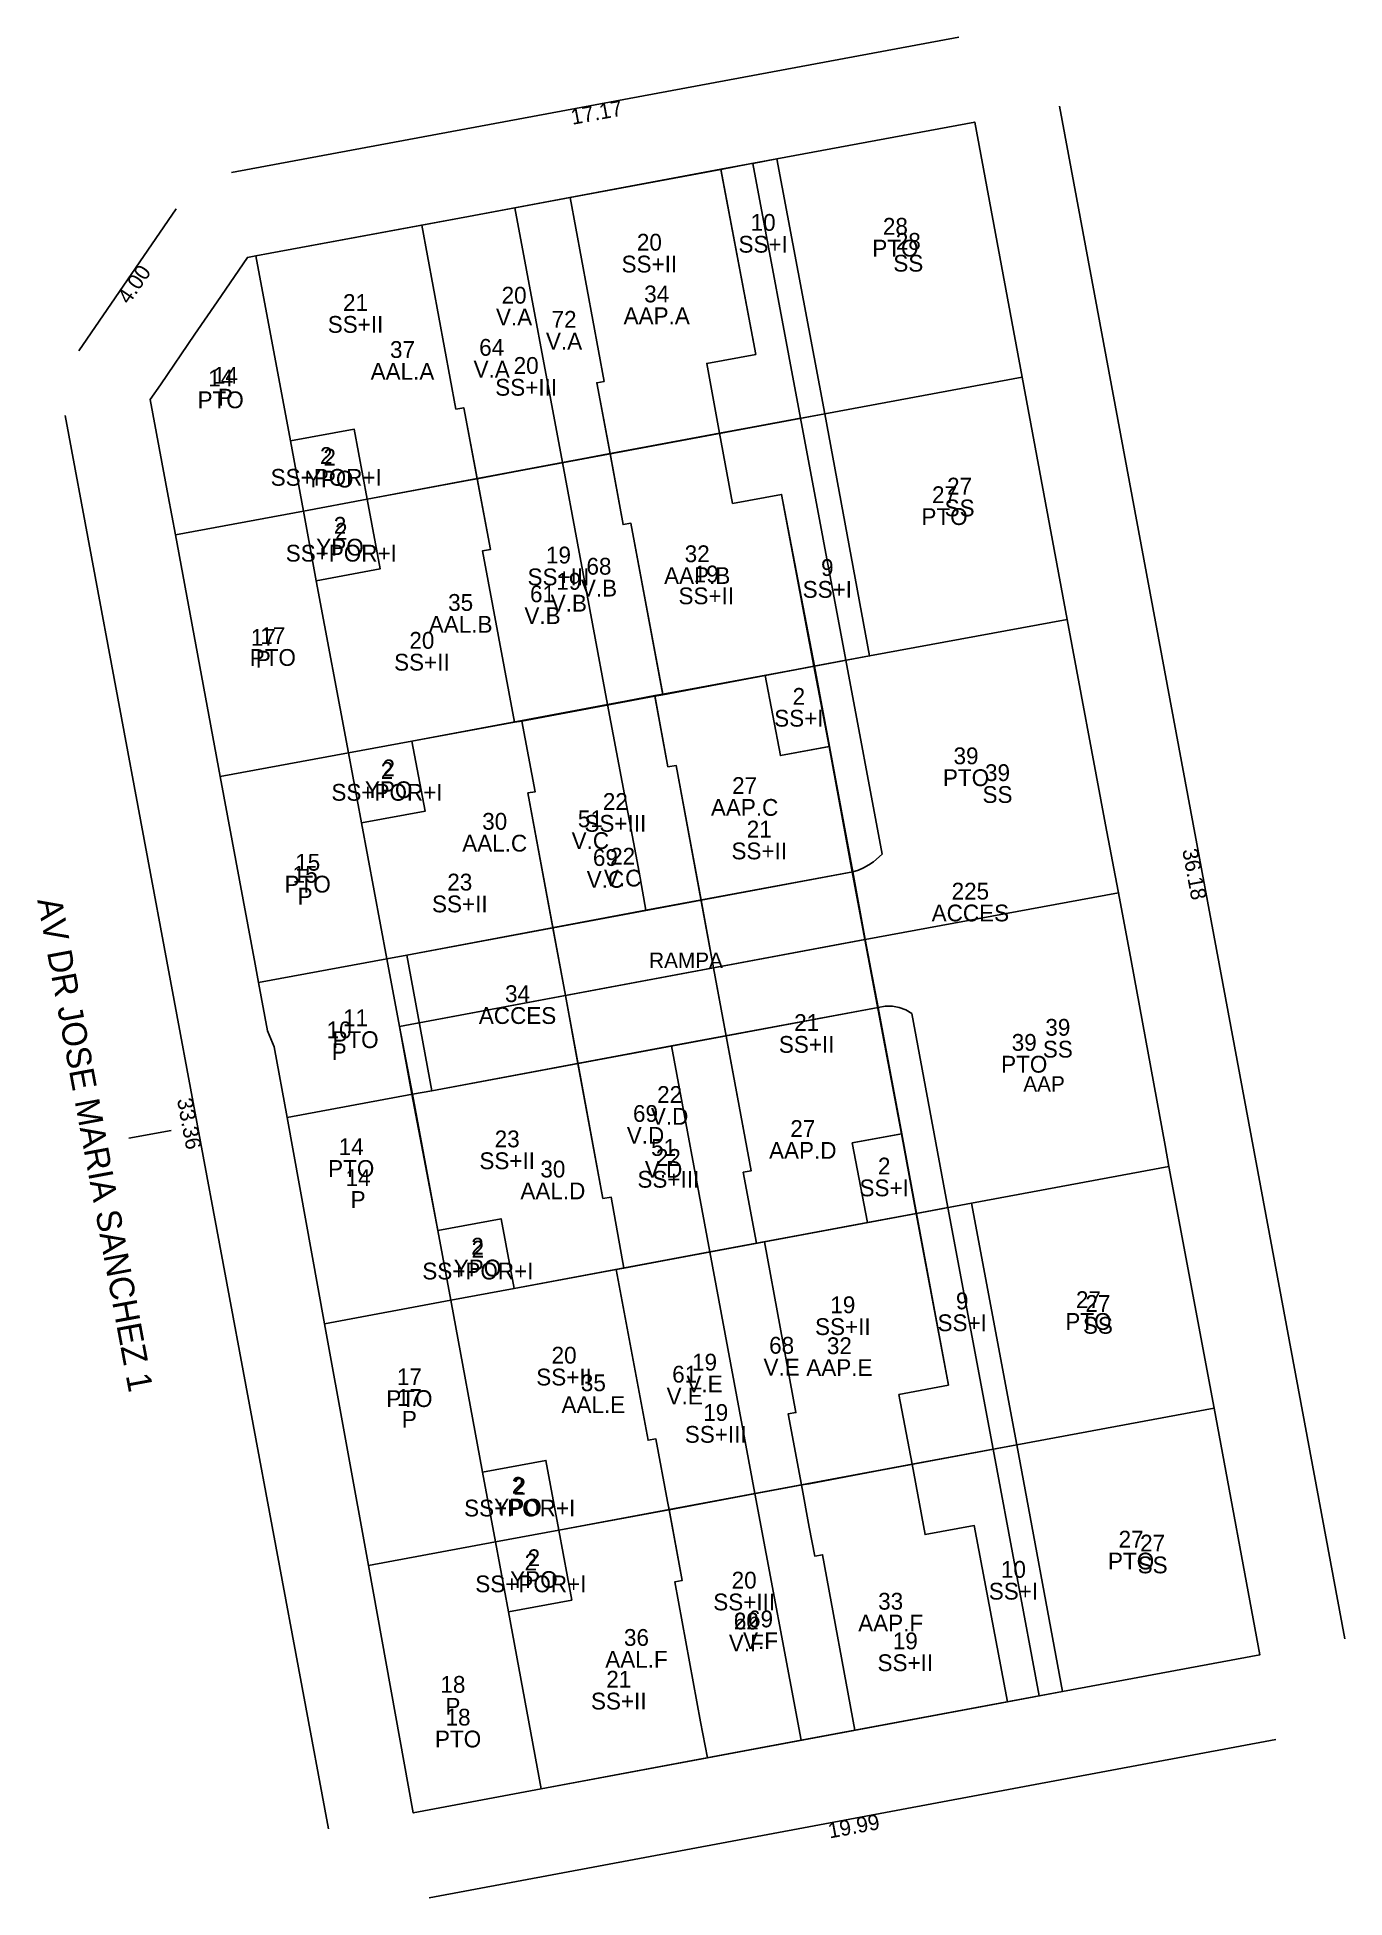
# Model space of a CAD drawing. Header units: metres. Extents: x 600097.8 to 600128.2, y 4315636.7 to 4315679.9.
import ezdxf
from ezdxf.enums import TextEntityAlignment as Align

# ---------------------------------------------------------------- set-up
doc = ezdxf.new("R2010")
doc.units = ezdxf.units.M

msp = doc.modelspace()

# ---------------------------------------------------------------- linework, layer by layer
at = {"layer": 'PG-CO'}
for p, q in [((600102.33, 4315676.73), (600119.21, 4315679.87)), ((600121.55, 4315678.27), (600128.17, 4315642.7)), ((600098.79, 4315672.59), (600101.05, 4315675.89)), ((600098.47, 4315671.09), (600104.58, 4315638.29)), ((600106.92, 4315636.69), (600126.57, 4315640.36))]:
    msp.add_line(p, q, dxfattribs=at)
at = {"layer": 'PG-LF'}
msp.add_line((600100.93, 4315654.5), (600099.95, 4315654.32), dxfattribs=at)
at = {"layer": 'PG-LI'}
for points in [[(600114.99, 4315677.05), (600116.1, 4315671.13)], [(600113.69, 4315676.8), (600114.5, 4315672.51), (600113.36, 4315672.3), (600113.66, 4315670.68)], [(600111.12, 4315670.2), (600110.81, 4315671.85), (600110.98, 4315671.88), (600110.19, 4315676.15)], [(600106.75, 4315675.51), (600107.54, 4315671.24), (600107.72, 4315671.27), (600108.03, 4315669.63)], [(600103.7, 4315670.5), (600102.9, 4315674.8)], [(600116.1, 4315671.13), (600120.68, 4315671.98)], [(600116.1, 4315671.13), (600113.66, 4315670.68)], [(600117.14, 4315665.51), (600116.1, 4315671.13)], [(600103.7, 4315670.5), (600105.18, 4315670.77), (600105.48, 4315669.15)], [(600104, 4315668.87), (600103.7, 4315670.5)], [(600113.66, 4315670.68), (600111.12, 4315670.2)], [(600113.66, 4315670.68), (600113.96, 4315669.05), (600115.1, 4315669.26), (600115.86, 4315665.27)], [(600111.12, 4315670.2), (600108.03, 4315669.63)], [(600112.34, 4315664.61), (600111.6, 4315668.59), (600111.42, 4315668.56), (600111.12, 4315670.2)], [(600108.03, 4315669.63), (600105.48, 4315669.15)], [(600108.03, 4315669.63), (600108.34, 4315667.98), (600108.16, 4315667.95), (600108.9, 4315663.97)], [(600105.48, 4315669.15), (600104, 4315668.87)], [(600105.48, 4315669.15), (600105.78, 4315667.53), (600104.3, 4315667.25)], [(600104, 4315668.87), (600101.03, 4315668.32)], [(600104.3, 4315667.25), (600104, 4315668.87)], [(600104.3, 4315667.25), (600105.05, 4315663.26)], [(600117.14, 4315665.51), (600121.73, 4315666.36)], [(600114.72, 4315665.06), (600115.86, 4315665.27)], [(600115.86, 4315665.27), (600117.14, 4315665.51)], [(600115.86, 4315665.27), (600116.21, 4315663.41)], [(600112.34, 4315664.61), (600114.72, 4315665.06)], [(600116.21, 4315663.41), (600115.07, 4315663.2), (600114.72, 4315665.06)], [(600109.07, 4315664), (600112.16, 4315664.58)], [(600112.16, 4315664.58), (600112.34, 4315664.61)], [(600113.52, 4315658.27), (600113.23, 4315659.84), (600112.65, 4315662.97), (600112.46, 4315662.94), (600112.16, 4315664.58)], [(600106.52, 4315663.53), (600108.9, 4315663.97)], [(600108.9, 4315663.97), (600109.07, 4315664)], [(600109.07, 4315664), (600109.38, 4315662.36), (600109.21, 4315662.33), (600109.79, 4315659.2), (600110.08, 4315657.63)], [(600102.07, 4315662.71), (600105.05, 4315663.26)], [(600105.05, 4315663.26), (600106.52, 4315663.53)], [(600105.05, 4315663.26), (600105.35, 4315661.64)], [(600105.35, 4315661.64), (600106.83, 4315661.91), (600106.52, 4315663.53)], [(600116.21, 4315663.41), (600116.75, 4315660.5), (600117.04, 4315658.93)], [(600105.94, 4315658.48), (600105.35, 4315661.64)], [(600117.04, 4315658.93), (600122.92, 4315660.01)], [(600117.04, 4315658.93), (600113.52, 4315658.27)], [(600117.89, 4315654.42), (600117.34, 4315657.35), (600117.04, 4315658.93)], [(600102.96, 4315657.93), (600105.94, 4315658.48)], [(600105.94, 4315658.48), (600106.23, 4315656.91)], [(600110.08, 4315657.63), (600113.52, 4315658.27)], [(600113.52, 4315658.27), (600113.81, 4315656.69), (600114.39, 4315653.56), (600114.21, 4315653.53), (600114.52, 4315651.88)], [(600106.23, 4315656.91), (600110.08, 4315657.63)], [(600110.08, 4315657.63), (600110.37, 4315656.05), (600110.95, 4315652.92), (600111.14, 4315652.95), (600111.44, 4315651.3)], [(600106.23, 4315656.91), (600106.53, 4315655.34)], [(600106.53, 4315655.34), (600103.62, 4315654.8)], [(600106.53, 4315655.34), (600107.12, 4315652.18)], [(600117.09, 4315652.36), (600116.74, 4315654.21), (600117.89, 4315654.42)], [(600118.23, 4315652.57), (600117.89, 4315654.42)], [(600119.51, 4315652.81), (600124.09, 4315653.66)], [(600118.23, 4315652.57), (600119.51, 4315652.81)], [(600119.51, 4315652.81), (600120.56, 4315647.2)], [(600107.12, 4315652.18), (600108.59, 4315652.45), (600108.89, 4315650.83)], [(600114.7, 4315651.91), (600117.09, 4315652.36)], [(600117.09, 4315652.36), (600118.23, 4315652.57)], [(600118.13, 4315646.75), (600117.82, 4315648.37), (600118.97, 4315648.59), (600118.23, 4315652.57)], [(600107.12, 4315652.18), (600107.42, 4315650.56)], [(600111.44, 4315651.3), (600114.52, 4315651.88)], [(600114.52, 4315651.88), (600114.7, 4315651.91)], [(600115.56, 4315646.27), (600115.25, 4315647.92), (600115.43, 4315647.95), (600114.7, 4315651.91)], [(600108.89, 4315650.83), (600111.26, 4315651.27)], [(600111.26, 4315651.27), (600111.44, 4315651.3)], [(600111.26, 4315651.27), (600112, 4315647.31), (600112.18, 4315647.34), (600112.45, 4315645.89), (600112.49, 4315645.7)], [(600107.42, 4315650.56), (600108.89, 4315650.83)], [(600107.42, 4315650.56), (600104.49, 4315650.01)], [(600108.16, 4315646.57), (600107.42, 4315650.56)], [(600120.56, 4315647.2), (600125.14, 4315648.05)], [(600120.56, 4315647.2), (600118.13, 4315646.75)], [(600121.62, 4315641.48), (600120.56, 4315647.2)], [(600108.16, 4315646.57), (600109.63, 4315646.84), (600109.93, 4315645.22)], [(600118.13, 4315646.75), (600115.56, 4315646.27)], [(600120.34, 4315641.24), (600119.57, 4315645.33), (600118.43, 4315645.12), (600118.13, 4315646.75)], [(600108.46, 4315644.95), (600108.16, 4315646.57)], [(600115.56, 4315646.27), (600112.49, 4315645.7)], [(600116.8, 4315640.58), (600116.05, 4315644.65), (600115.87, 4315644.62), (600115.74, 4315645.29), (600115.56, 4315646.27)], [(600112.49, 4315645.7), (600109.93, 4315645.22)], [(600112.49, 4315645.7), (600112.79, 4315644.05), (600112.62, 4315644.02), (600113.22, 4315640.77), (600113.38, 4315639.94)], [(600109.93, 4315645.22), (600108.46, 4315644.95)], [(600109.93, 4315645.22), (600110.23, 4315643.6), (600108.76, 4315643.33)], [(600108.46, 4315644.95), (600105.51, 4315644.4)], [(600108.76, 4315643.33), (600108.46, 4315644.95)], [(600109.52, 4315639.22), (600108.76, 4315643.33)]]:
    msp.add_lwpolyline(points, dxfattribs=at)
at = {"layer": 'PG-LP'}
for points in [[(600120.68, 4315671.98), (600119.58, 4315677.9), (600114.99, 4315677.05)], [(600114.99, 4315677.05), (600114.36, 4315676.93), (600113.69, 4315676.8)], [(600113.69, 4315676.8), (600110.19, 4315676.15)], [(600110.19, 4315676.15), (600107.83, 4315675.71), (600106.75, 4315675.51)], [(600106.75, 4315675.51), (600103.23, 4315674.86), (600102.9, 4315674.8)], [(600102.9, 4315674.8), (600102.7, 4315674.76), (600102, 4315673.73), (600101.48, 4315672.98), (600100.68, 4315671.8), (600100.44, 4315671.46), (600100.86, 4315669.22), (600101.03, 4315668.32)], [(600121.73, 4315666.36), (600120.68, 4315671.98)], [(600101.03, 4315668.32), (600102.07, 4315662.71)], [(600122.92, 4315660.01), (600122.91, 4315660.05), (600122.62, 4315661.59), (600121.73, 4315666.36)], [(600102.07, 4315662.71), (600102.88, 4315658.36), (600102.96, 4315657.93)], [(600124.09, 4315653.66), (600124, 4315654.15), (600123.21, 4315658.44), (600122.92, 4315660.01)], [(600102.96, 4315657.93), (600103.17, 4315656.81), (600103.32, 4315656.44), (600103.62, 4315654.8)], [(600103.62, 4315654.8), (600104.49, 4315650.01)], [(600125.14, 4315648.05), (600124.09, 4315653.66)], [(600104.49, 4315650.01), (600105.51, 4315644.4)], [(600121.62, 4315641.48), (600126.2, 4315642.33), (600125.14, 4315648.05)], [(600105.51, 4315644.4), (600106.55, 4315638.66), (600109.52, 4315639.22)], [(600116.8, 4315640.58), (600120.34, 4315641.24)], [(600120.34, 4315641.24), (600121.62, 4315641.48)], [(600113.38, 4315639.94), (600116.8, 4315640.58)], [(600109.52, 4315639.22), (600113.38, 4315639.94)]]:
    msp.add_lwpolyline(points, dxfattribs=at)
at = {"layer": 'PS1-LI'}
for points in [[(600114.99, 4315677.05), (600116.1, 4315671.13)], [(600103.7, 4315670.5), (600102.9, 4315674.8)], [(600116.1, 4315671.13), (600120.68, 4315671.98)], [(600105.48, 4315669.15), (600116.1, 4315671.13)], [(600116.1, 4315671.13), (600117.14, 4315665.51)], [(600105.48, 4315669.15), (600105.18, 4315670.77), (600103.7, 4315670.5)], [(600103.7, 4315670.5), (600104, 4315668.87)], [(600104, 4315668.87), (600105.48, 4315669.15)], [(600104.3, 4315667.25), (600105.78, 4315667.53), (600105.48, 4315669.15)], [(600104, 4315668.87), (600101.03, 4315668.32)], [(600104.3, 4315667.25), (600104, 4315668.87)], [(600105.05, 4315663.26), (600104.3, 4315667.25)], [(600117.14, 4315665.51), (600121.73, 4315666.36)], [(600106.52, 4315663.53), (600115.86, 4315665.27)], [(600115.86, 4315665.27), (600117.14, 4315665.51)], [(600116.75, 4315660.5), (600115.86, 4315665.27)], [(600105.05, 4315663.26), (600102.07, 4315662.71)], [(600106.52, 4315663.53), (600105.05, 4315663.26)], [(600105.35, 4315661.64), (600105.05, 4315663.26)], [(600105.35, 4315661.64), (600106.83, 4315661.91), (600106.52, 4315663.53)], [(600105.94, 4315658.48), (600105.35, 4315661.64)], [(600106.4, 4315658.57), (600116.75, 4315660.5)], [(600117.04, 4315658.93), (600116.75, 4315660.5)], [(600122.92, 4315660.01), (600117.04, 4315658.93)], [(600117.34, 4315657.35), (600117.04, 4315658.93)], [(600102.96, 4315657.93), (600105.94, 4315658.48)], [(600105.94, 4315658.48), (600106.4, 4315658.57)], [(600106.4, 4315658.57), (600106.98, 4315655.42)], [(600106.98, 4315655.42), (600117.34, 4315657.35)], [(600117.34, 4315657.35), (600118.23, 4315652.57)], [(600106.53, 4315655.34), (600103.62, 4315654.8)], [(600106.98, 4315655.42), (600106.53, 4315655.34)], [(600107.12, 4315652.18), (600106.53, 4315655.34)], [(600119.51, 4315652.81), (600124.09, 4315653.66)], [(600118.23, 4315652.57), (600119.51, 4315652.81)], [(600120.56, 4315647.2), (600119.51, 4315652.81)], [(600107.12, 4315652.18), (600108.59, 4315652.45), (600108.89, 4315650.83)], [(600108.89, 4315650.83), (600118.23, 4315652.57)], [(600107.42, 4315650.56), (600107.12, 4315652.18)], [(600107.42, 4315650.56), (600108.89, 4315650.83)], [(600104.49, 4315650.01), (600107.42, 4315650.56)], [(600108.16, 4315646.57), (600107.42, 4315650.56)], [(600120.56, 4315647.2), (600125.14, 4315648.05)], [(600109.93, 4315645.22), (600120.56, 4315647.2)], [(600121.62, 4315641.48), (600120.56, 4315647.2)], [(600108.16, 4315646.57), (600109.63, 4315646.84), (600109.93, 4315645.22)], [(600108.46, 4315644.95), (600108.16, 4315646.57)], [(600108.46, 4315644.95), (600109.93, 4315645.22)], [(600109.93, 4315645.22), (600110.23, 4315643.6), (600108.76, 4315643.33)], [(600105.51, 4315644.4), (600108.46, 4315644.95)], [(600108.76, 4315643.33), (600108.46, 4315644.95)], [(600109.52, 4315639.22), (600108.76, 4315643.33)]]:
    msp.add_lwpolyline(points, dxfattribs=at)
at = {"layer": 'PS1-LP'}
for points in [[(600120.68, 4315671.98), (600119.58, 4315677.9), (600114.99, 4315677.05)], [(600114.99, 4315677.05), (600114.36, 4315676.93), (600107.83, 4315675.71), (600103.23, 4315674.86), (600102.9, 4315674.8)], [(600102.9, 4315674.8), (600102.7, 4315674.76), (600102, 4315673.73), (600101.48, 4315672.98), (600100.68, 4315671.8), (600100.44, 4315671.46), (600100.86, 4315669.22), (600101.03, 4315668.32)], [(600121.73, 4315666.36), (600120.68, 4315671.98)], [(600101.03, 4315668.32), (600102.07, 4315662.71)], [(600122.92, 4315660.01), (600122.91, 4315660.05), (600122.62, 4315661.59), (600121.73, 4315666.36)], [(600102.07, 4315662.71), (600102.88, 4315658.36), (600102.96, 4315657.93)], [(600124.09, 4315653.66), (600124, 4315654.15), (600123.21, 4315658.44), (600122.92, 4315660.01)], [(600102.96, 4315657.93), (600103.17, 4315656.81), (600103.32, 4315656.44), (600103.62, 4315654.8)], [(600103.62, 4315654.8), (600104.49, 4315650.01)], [(600125.14, 4315648.05), (600124.09, 4315653.66)], [(600104.49, 4315650.01), (600105.51, 4315644.4)], [(600121.62, 4315641.48), (600126.2, 4315642.33), (600125.14, 4315648.05)], [(600105.51, 4315644.4), (600106.55, 4315638.66), (600109.52, 4315639.22)], [(600109.52, 4315639.22), (600121.62, 4315641.48)]]:
    msp.add_lwpolyline(points, dxfattribs=at)
at = {"layer": 'PS2-LI'}
for points in [[(600115.54, 4315671.03), (600114.43, 4315676.94)], [(600108.91, 4315675.91), (600110.01, 4315670)], [(600110.01, 4315670), (600115.54, 4315671.03)], [(600115.54, 4315671.03), (600116.59, 4315665.41)], [(600104, 4315668.87), (600105.48, 4315669.15), (600110.01, 4315670)], [(600110.01, 4315670), (600111.06, 4315664.38)], [(600111.06, 4315664.38), (600115.86, 4315665.27), (600116.59, 4315665.41)], [(600116.59, 4315665.41), (600117.43, 4315660.91), (600117.23, 4315660.73), (600117.12, 4315660.66), (600117, 4315660.59), (600116.88, 4315660.54), (600116.75, 4315660.5), (600111.95, 4315659.61)], [(600111.06, 4315664.38), (600106.52, 4315663.53), (600105.05, 4315663.26)], [(600111.95, 4315659.61), (600111.79, 4315660.49), (600111.06, 4315664.38)], [(600111.95, 4315659.61), (600106.4, 4315658.57)], [(600112.54, 4315656.46), (600117.34, 4315657.35), (600117.5, 4315657.38), (600117.67, 4315657.38), (600117.83, 4315657.35), (600117.98, 4315657.3), (600118.12, 4315657.21), (600118.96, 4315652.71)], [(600106.98, 4315655.42), (600112.54, 4315656.46)], [(600112.54, 4315656.46), (600113.43, 4315651.68)], [(600118.96, 4315652.71), (600118.23, 4315652.57), (600113.43, 4315651.68)], [(600120.01, 4315647.1), (600118.96, 4315652.71)], [(600113.43, 4315651.68), (600108.89, 4315650.83), (600107.42, 4315650.56)], [(600113.43, 4315651.68), (600114.48, 4315646.07)], [(600120.01, 4315647.1), (600114.48, 4315646.07)], [(600121.08, 4315641.38), (600120.01, 4315647.1)], [(600114.48, 4315646.07), (600109.93, 4315645.22), (600108.46, 4315644.95)], [(600114.48, 4315646.07), (600115.55, 4315640.35)]]:
    msp.add_lwpolyline(points, dxfattribs=at)
at = {"layer": 'PS2-LP'}
for points in [[(600114.43, 4315676.94), (600114.99, 4315677.05), (600119.58, 4315677.9), (600120.68, 4315671.98), (600121.73, 4315666.36), (600122.62, 4315661.59), (600122.91, 4315660.05), (600122.92, 4315660.01), (600123.21, 4315658.44), (600124, 4315654.15), (600124.09, 4315653.66), (600125.14, 4315648.05), (600126.2, 4315642.33), (600121.62, 4315641.48), (600121.08, 4315641.38)], [(600108.91, 4315675.91), (600114.36, 4315676.93), (600114.43, 4315676.94)], [(600102.9, 4315674.8), (600103.23, 4315674.86), (600107.83, 4315675.71), (600108.91, 4315675.91)], [(600104, 4315668.87), (600103.7, 4315670.5), (600102.9, 4315674.8)], [(600105.05, 4315663.26), (600104.3, 4315667.25), (600104, 4315668.87)], [(600106.4, 4315658.57), (600105.94, 4315658.48), (600105.35, 4315661.64), (600105.05, 4315663.26)], [(600106.98, 4315655.42), (600106.4, 4315658.57)], [(600107.42, 4315650.56), (600107.12, 4315652.18), (600106.53, 4315655.34), (600106.98, 4315655.42)], [(600107.42, 4315650.56), (600108.16, 4315646.57), (600108.46, 4315644.95)], [(600109.52, 4315639.22), (600108.76, 4315643.33), (600108.46, 4315644.95)], [(600121.08, 4315641.38), (600115.55, 4315640.35)], [(600115.55, 4315640.35), (600109.52, 4315639.22)]]:
    msp.add_lwpolyline(points, dxfattribs=at)
at = {"layer": 'PS2-LT'}
msp.add_lwpolyline([(600109.52, 4315639.22), (600106.55, 4315638.66), (600105.51, 4315644.4), (600104.49, 4315650.01), (600103.62, 4315654.8), (600103.32, 4315656.44), (600103.17, 4315656.81), (600102.96, 4315657.93), (600102.88, 4315658.36), (600102.07, 4315662.71), (600101.03, 4315668.32), (600100.86, 4315669.22), (600100.44, 4315671.46), (600100.68, 4315671.8), (600101.48, 4315672.98), (600102, 4315673.73), (600102.7, 4315674.76), (600102.9, 4315674.8)], dxfattribs=at)
at = {"layer": 'PS3-LI'}
for points in [[(600104, 4315668.87), (600105.48, 4315669.15), (600113.66, 4315670.68)], [(600114.72, 4315665.06), (600106.52, 4315663.53), (600105.05, 4315663.26)], [(600117.03, 4315658.93), (600106.23, 4315656.91)], [(600107.42, 4315650.56), (600108.89, 4315650.83), (600117.09, 4315652.36)], [(600108.46, 4315644.95), (600109.93, 4315645.22), (600118.13, 4315646.75)]]:
    msp.add_lwpolyline(points, dxfattribs=at)
at = {"layer": 'PS3-LP'}
for points in [[(600113.69, 4315676.81), (600107.83, 4315675.71), (600103.23, 4315674.86), (600102.9, 4315674.8), (600103.7, 4315670.5), (600104, 4315668.87)], [(600113.66, 4315670.68), (600113.36, 4315672.3), (600114.5, 4315672.51), (600113.69, 4315676.81)], [(600115.85, 4315665.27), (600115.1, 4315669.26), (600113.96, 4315669.05), (600113.66, 4315670.68)], [(600104, 4315668.87), (600104.3, 4315667.25), (600105.05, 4315663.26)], [(600114.72, 4315665.06), (600115.85, 4315665.27)], [(600116.2, 4315663.41), (600115.07, 4315663.2), (600114.72, 4315665.06)], [(600105.05, 4315663.26), (600105.35, 4315661.64), (600105.94, 4315658.48), (600106.23, 4315656.91)], [(600117.03, 4315658.93), (600116.74, 4315660.5), (600116.2, 4315663.41)], [(600117.88, 4315654.42), (600117.03, 4315658.93)], [(600106.23, 4315656.91), (600106.52, 4315655.34), (600107.12, 4315652.18), (600107.42, 4315650.56)], [(600117.09, 4315652.36), (600116.74, 4315654.21), (600117.88, 4315654.42)], [(600118.22, 4315652.57), (600117.09, 4315652.36)], [(600118.13, 4315646.75), (600117.82, 4315648.37), (600118.97, 4315648.59), (600118.22, 4315652.57)], [(600107.42, 4315650.56), (600108.16, 4315646.57), (600108.46, 4315644.95)], [(600120.34, 4315641.24), (600119.57, 4315645.33), (600118.43, 4315645.12), (600118.13, 4315646.75)], [(600108.46, 4315644.95), (600108.76, 4315643.33), (600109.52, 4315639.22), (600120.34, 4315641.24)]]:
    msp.add_lwpolyline(points, dxfattribs=at)
at = {"layer": 'PS3-LT'}
for points in [[(600113.69, 4315676.81), (600114.36, 4315676.93), (600114.99, 4315677.05), (600116.1, 4315671.13)], [(600116.1, 4315671.13), (600113.66, 4315670.68)], [(600115.85, 4315665.27), (600117.14, 4315665.51), (600116.1, 4315671.13)], [(600116.2, 4315663.41), (600115.85, 4315665.27)], [(600118.22, 4315652.57), (600117.88, 4315654.42)], [(600120.56, 4315647.2), (600119.51, 4315652.81), (600118.22, 4315652.57)], [(600118.13, 4315646.75), (600120.56, 4315647.2)], [(600120.34, 4315641.24), (600121.62, 4315641.48), (600120.56, 4315647.2)]]:
    msp.add_lwpolyline(points, dxfattribs=at)
at = {"layer": 'PS4-LI'}
for points in [[(600111.12, 4315670.21), (600108.03, 4315669.62)], [(600112.16, 4315664.59), (600109.07, 4315664)], [(600110.08, 4315657.63), (600113.52, 4315658.27)], [(600111.44, 4315651.3), (600114.52, 4315651.88)], [(600112.49, 4315645.69), (600115.56, 4315646.27)]]:
    msp.add_lwpolyline(points, dxfattribs=at)
at = {"layer": 'PS4-LP'}
for points in [[(600110.19, 4315676.15), (600107.83, 4315675.71), (600106.75, 4315675.51)], [(600111.12, 4315670.21), (600110.81, 4315671.85), (600110.98, 4315671.88), (600110.19, 4315676.15)], [(600106.75, 4315675.51), (600107.54, 4315671.24), (600107.72, 4315671.27), (600108.03, 4315669.62)], [(600112.34, 4315664.62), (600111.6, 4315668.59), (600111.42, 4315668.56), (600111.12, 4315670.21)], [(600108.03, 4315669.62), (600108.34, 4315667.98), (600108.16, 4315667.95), (600108.9, 4315663.97)], [(600112.16, 4315664.59), (600112.34, 4315664.62)], [(600113.52, 4315658.27), (600112.65, 4315662.97), (600112.46, 4315662.94), (600112.16, 4315664.59)], [(600108.9, 4315663.97), (600109.07, 4315664)], [(600109.07, 4315664), (600109.38, 4315662.36), (600109.21, 4315662.33), (600110.08, 4315657.63)], [(600114.52, 4315651.88), (600114.21, 4315653.53), (600114.39, 4315653.56), (600113.52, 4315658.27)], [(600110.08, 4315657.63), (600110.95, 4315652.92), (600111.14, 4315652.95), (600111.44, 4315651.3)], [(600114.7, 4315651.91), (600114.52, 4315651.88)], [(600115.56, 4315646.27), (600115.25, 4315647.92), (600115.43, 4315647.95), (600114.7, 4315651.91)], [(600111.44, 4315651.3), (600111.26, 4315651.27)], [(600111.26, 4315651.27), (600112, 4315647.31), (600112.18, 4315647.34), (600112.45, 4315645.89), (600112.49, 4315645.69)], [(600116.8, 4315640.58), (600116.05, 4315644.65), (600115.87, 4315644.62), (600115.74, 4315645.29), (600115.56, 4315646.27)], [(600112.49, 4315645.69), (600112.79, 4315644.05), (600112.62, 4315644.02), (600113.22, 4315640.77), (600113.38, 4315639.94)], [(600113.38, 4315639.94), (600116.8, 4315640.58)]]:
    msp.add_lwpolyline(points, dxfattribs=at)
at = {"layer": 'PS4-LT'}
for points in [[(600113.66, 4315670.68), (600113.36, 4315672.3), (600114.5, 4315672.51), (600113.69, 4315676.81), (600110.19, 4315676.15)], [(600104, 4315668.87), (600103.7, 4315670.5), (600102.9, 4315674.8), (600103.23, 4315674.86), (600106.75, 4315675.51)], [(600111.12, 4315670.21), (600111.29, 4315670.24), (600113.66, 4315670.68)], [(600114.72, 4315665.06), (600115.85, 4315665.27), (600115.1, 4315669.26), (600113.96, 4315669.05), (600113.66, 4315670.68)], [(600104, 4315668.87), (600105.48, 4315669.15), (600107.85, 4315669.59), (600108.03, 4315669.62)], [(600105.05, 4315663.26), (600104.3, 4315667.25), (600104, 4315668.87)], [(600112.34, 4315664.62), (600114.72, 4315665.06)], [(600117.03, 4315658.93), (600116.74, 4315660.5), (600116.2, 4315663.41), (600115.07, 4315663.2), (600114.72, 4315665.06)], [(600108.9, 4315663.97), (600106.52, 4315663.53), (600105.05, 4315663.26)], [(600106.23, 4315656.91), (600105.94, 4315658.48), (600105.35, 4315661.64), (600105.05, 4315663.26)], [(600117.03, 4315658.93), (600113.52, 4315658.27)], [(600117.09, 4315652.36), (600116.74, 4315654.21), (600117.88, 4315654.42), (600117.03, 4315658.93)], [(600110.08, 4315657.63), (600106.23, 4315656.91)], [(600107.42, 4315650.56), (600107.12, 4315652.18), (600106.52, 4315655.34), (600106.23, 4315656.91)], [(600114.7, 4315651.91), (600117.09, 4315652.36)], [(600118.13, 4315646.75), (600117.82, 4315648.37), (600118.97, 4315648.59), (600118.22, 4315652.57), (600117.09, 4315652.36)], [(600111.26, 4315651.27), (600108.89, 4315650.83), (600107.42, 4315650.56)], [(600108.46, 4315644.95), (600108.16, 4315646.57), (600107.42, 4315650.56)], [(600115.56, 4315646.27), (600115.74, 4315646.3), (600118.13, 4315646.75)], [(600116.8, 4315640.58), (600120.34, 4315641.24), (600119.57, 4315645.33), (600118.43, 4315645.12), (600118.13, 4315646.75)], [(600112.49, 4315645.69), (600112.31, 4315645.66), (600109.93, 4315645.22), (600108.46, 4315644.95)], [(600113.38, 4315639.94), (600109.52, 4315639.22), (600108.76, 4315643.33), (600108.46, 4315644.95)]]:
    msp.add_lwpolyline(points, dxfattribs=at)

# ---------------------------------------------------------------- texts
at = {"layer": 'PG-AA'}
for s, p in [('SS+I', (600114.67, 4315675.26)), ('SS+II', (600112.03, 4315674.8)), ('SS', (600118.04, 4315674.82)), ('SS+II', (600105.21, 4315673.4)), ('SS+III', (600109.17, 4315671.94)), ('P', (600102.19, 4315671.71)), ('SS+POR+I', (600104.53, 4315669.85)), ('SS', (600119.23, 4315669.14)), ('SS+POR+I', (600104.88, 4315668.09)), ('SS+III', (600109.92, 4315667.54)), ('SS+II', (600113.35, 4315667.1)), ('SS+I', (600116.16, 4315667.25)), ('P', (600103.07, 4315665.63)), ('SS+II', (600106.75, 4315665.56)), ('SS+I', (600115.5, 4315664.26)), ('SS+POR+I', (600105.94, 4315662.54)), ('SS', (600120.11, 4315662.49)), ('SS+III', (600111.24, 4315661.82)), ('SS+II', (600114.58, 4315661.18)), ('P', (600104.04, 4315660.13)), ('SS+II', (600107.63, 4315659.95)), ('SS+II', (600115.68, 4315656.69)), ('P', (600104.83, 4315656.52)), ('SS', (600121.51, 4315656.58)), ('SS+II', (600108.73, 4315653.99)), ('SS+III', (600112.47, 4315653.56)), ('SS+I', (600117.48, 4315653.36)), ('P', (600105.27, 4315653.09)), ('SS+POR+I', (600108.05, 4315651.43)), ('SS+II', (600116.52, 4315650.14)), ('SS+I', (600119.29, 4315650.23)), ('SS', (600122.44, 4315650.17)), ('SS+II', (600110.05, 4315648.97)), ('P', (600106.46, 4315647.99)), ('SS+III', (600113.57, 4315647.64)), ('SS+POR+I', (600109.02, 4315645.93)), ('SS', (600123.71, 4315644.61)), ('SS+POR+I', (600109.28, 4315644.17)), ('SS+III', (600114.23, 4315643.75)), ('SS+I', (600120.48, 4315644)), ('SS+II', (600117.97, 4315642.34)), ('P', (600107.47, 4315641.33)), ('SS+II', (600111.32, 4315641.45))]:
    msp.add_text(s, height=0.39, dxfattribs=at).set_placement(p, align=Align.TOP_CENTER)
at = {"layer": 'PG-AS'}
for s, p in [('10', (600114.67, 4315675.26)), ('20', (600112.03, 4315674.8)), ('28', (600118.04, 4315674.82)), ('21', (600105.21, 4315673.4)), ('14', (600102.19, 4315671.71)), ('20', (600109.17, 4315671.94)), ('2', (600104.53, 4315669.85)), ('27', (600119.23, 4315669.14)), ('2', (600104.88, 4315668.09)), ('19', (600109.92, 4315667.54)), ('19', (600113.35, 4315667.1)), ('9', (600116.16, 4315667.25)), ('17', (600103.07, 4315665.63)), ('20', (600106.75, 4315665.56)), ('2', (600115.5, 4315664.26)), ('2', (600105.94, 4315662.54)), ('39', (600120.11, 4315662.49)), ('22', (600111.24, 4315661.82)), ('21', (600114.58, 4315661.18)), ('15', (600104.04, 4315660.13)), ('23', (600107.63, 4315659.95)), ('21', (600115.68, 4315656.69)), ('39', (600121.51, 4315656.58)), ('10', (600104.83, 4315656.52)), ('23', (600108.73, 4315653.99)), ('22', (600112.47, 4315653.56)), ('2', (600117.48, 4315653.36)), ('14', (600105.27, 4315653.09)), ('2', (600108.05, 4315651.43)), ('19', (600116.52, 4315650.14)), ('9', (600119.29, 4315650.23)), ('27', (600122.44, 4315650.17)), ('20', (600110.05, 4315648.97)), ('17', (600106.46, 4315647.99)), ('19', (600113.57, 4315647.64)), ('2', (600109.02, 4315645.93)), ('27', (600123.71, 4315644.61)), ('2', (600109.28, 4315644.17)), ('20', (600114.23, 4315643.75)), ('10', (600120.48, 4315644)), ('19', (600117.97, 4315642.34)), ('21', (600111.32, 4315641.45)), ('18', (600107.47, 4315641.33))]:
    msp.add_text(s, height=0.39, dxfattribs=at).set_placement(p, align=Align.BOTTOM_CENTER)
at = {"layer": 'PG-CO'}
for s, rotation, p in [('17.17', 10.54, (600110.77, 4315678.3)), ('4.00', 55.59, (600099.92, 4315674.24)), ('36.18', 280.54, (600124.86, 4315660.48)), ('33.36', 280.55, (600101.53, 4315654.69)), ('19.99', 10.58, (600116.74, 4315638.53))]:
    msp.add_text(s, height=0.36, rotation=rotation, dxfattribs=at).set_placement(p, align=Align.TOP_CENTER)
at = {"layer": 'PG-TL'}
msp.add_text('AV DR JOSE MARIA SANCHEZ 1', height=0.57, rotation=280.55, dxfattribs=at).set_placement((600098.72, 4315654.09), align=Align.BOTTOM_CENTER)
at = {"layer": 'PS1-AS'}
for s, p in [('28', (600117.74, 4315675.17)), ('72', (600110.05, 4315673.01)), ('14', (600102.08, 4315671.65)), ('2', (600104.61, 4315669.81)), ('27', (600118.88, 4315668.94)), ('2', (600104.85, 4315668.23)), ('68', (600110.86, 4315667.28)), ('17', (600103.29, 4315665.67)), ('2', (600105.98, 4315662.6)), ('39', (600119.38, 4315662.88)), ('51', (600110.66, 4315661.42)), ('15', (600104.1, 4315660.41)), ('34', (600108.97, 4315657.36)), ('11', (600105.21, 4315656.8)), ('39', (600120.73, 4315656.23)), ('14', (600105.11, 4315653.81)), ('51', (600112.36, 4315653.79)), ('2', (600108.04, 4315651.5)), ('27', (600122.22, 4315650.26)), ('68', (600115.1, 4315649.2)), ('17', (600106.46, 4315648.47)), ('2', (600108.98, 4315645.95)), ('27', (600123.21, 4315644.7)), ('2', (600109.35, 4315644.27)), ('69', (600114.61, 4315642.85)), ('18', (600107.59, 4315640.57))]:
    msp.add_text(s, height=0.39, dxfattribs=at).set_placement(p, align=Align.BOTTOM_CENTER)
at = {"layer": 'PS1-AU'}
for s, p in [('PTO', (600117.74, 4315675.17)), ('V.A', (600110.05, 4315673.01)), ('PTO', (600102.08, 4315671.65)), ('YPO', (600104.61, 4315669.81)), ('PTO', (600118.88, 4315668.94)), ('YPO', (600104.85, 4315668.23)), ('V.B', (600110.86, 4315667.28)), ('PTO', (600103.29, 4315665.67)), ('PTO', (600119.38, 4315662.88)), ('YPO', (600105.98, 4315662.6)), ('V.C', (600110.66, 4315661.42)), ('PTO', (600104.1, 4315660.41)), ('ACCES', (600108.97, 4315657.36)), ('PTO', (600105.21, 4315656.8)), ('PTO', (600120.73, 4315656.23)), ('PTO', (600105.11, 4315653.81)), ('V.D', (600112.36, 4315653.79)), ('YPO', (600108.04, 4315651.5)), ('PTO', (600122.22, 4315650.26)), ('V.E', (600115.1, 4315649.2)), ('PTO', (600106.46, 4315648.47)), ('YPO', (600108.98, 4315645.95)), ('PTO', (600123.21, 4315644.7)), ('YPO', (600109.35, 4315644.27)), ('V.F', (600114.61, 4315642.85)), ('PTO', (600107.59, 4315640.57))]:
    msp.add_text(s, height=0.39, dxfattribs=at).set_placement(p, align=Align.TOP_CENTER)
at = {"layer": 'PS1-TO'}
msp.add_text('RAMPA', height=0.36, dxfattribs=at).set_placement((600112.88, 4315658.16), align=Align.BOTTOM_CENTER)
at = {"layer": 'PS2-AS'}
for s, p in [('34', (600112.2, 4315673.6)), ('37', (600106.3, 4315672.31)), ('32', (600113.14, 4315667.57)), ('35', (600107.65, 4315666.44)), ('27', (600114.24, 4315662.19)), ('30', (600108.44, 4315661.36)), ('225', (600119.48, 4315659.74)), ('27', (600115.59, 4315654.23)), ('30', (600109.79, 4315653.29)), ('32', (600116.44, 4315649.19)), ('35', (600110.73, 4315648.33)), ('33', (600117.63, 4315643.26)), ('36', (600111.73, 4315642.42))]:
    msp.add_text(s, height=0.39, dxfattribs=at).set_placement(p, align=Align.BOTTOM_CENTER)
at = {"layer": 'PS2-AU'}
for s, p in [('AAP.A', (600112.2, 4315673.6)), ('AAL.A', (600106.3, 4315672.31)), ('AAP.B', (600113.14, 4315667.57)), ('AAL.B', (600107.65, 4315666.44)), ('AAP.C', (600114.24, 4315662.19)), ('AAL.C', (600108.44, 4315661.36)), ('ACCES', (600119.48, 4315659.74)), ('AAP.D', (600115.59, 4315654.23)), ('AAL.D', (600109.79, 4315653.29)), ('AAP.E', (600116.44, 4315649.19)), ('AAL.E', (600110.73, 4315648.33)), ('AAP.F', (600117.63, 4315643.26)), ('AAL.F', (600111.73, 4315642.42))]:
    msp.add_text(s, height=0.39, dxfattribs=at).set_placement(p, align=Align.TOP_CENTER)
at = {"layer": 'PS2-TO'}
msp.add_text('AAP', height=0.36, dxfattribs=at).set_placement((600121.19, 4315655.29), align=Align.BOTTOM_CENTER)
at = {"layer": 'PS3-AS'}
for s, p in [('64', (600108.37, 4315672.36)), ('61', (600109.55, 4315666.64)), ('69', (600111.01, 4315660.52)), ('69', (600111.94, 4315654.58)), ('61', (600112.85, 4315648.53)), ('62', (600114.28, 4315642.8))]:
    msp.add_text(s, height=0.39, dxfattribs=at).set_placement(p, align=Align.BOTTOM_CENTER)
at = {"layer": 'PS3-AU'}
for s, p in [('V.A', (600108.37, 4315672.36)), ('V.B', (600109.55, 4315666.64)), ('V.C', (600111.01, 4315660.52)), ('V.D', (600111.94, 4315654.58)), ('V.E', (600112.85, 4315648.53)), ('V.F', (600114.28, 4315642.8))]:
    msp.add_text(s, height=0.39, dxfattribs=at).set_placement(p, align=Align.TOP_CENTER)
at = {"layer": 'PS4-AS'}
for s, p in [('20', (600108.89, 4315673.57)), ('19', (600110.16, 4315666.93)), ('22', (600111.41, 4315660.55)), ('22', (600112.5, 4315655.02)), ('19', (600113.31, 4315648.81)), ('20', (600114.28, 4315642.8))]:
    msp.add_text(s, height=0.39, dxfattribs=at).set_placement(p, align=Align.BOTTOM_CENTER)
at = {"layer": 'PS4-AU'}
for s, p in [('V.A', (600108.89, 4315673.57)), ('V.B', (600110.16, 4315666.93)), ('V.C', (600111.41, 4315660.55)), ('V.D', (600112.5, 4315655.02)), ('V.E', (600113.31, 4315648.81)), ('V.F', (600114.28, 4315642.8))]:
    msp.add_text(s, height=0.39, dxfattribs=at).set_placement(p, align=Align.TOP_CENTER)

doc.saveas('drawing.dxf')
